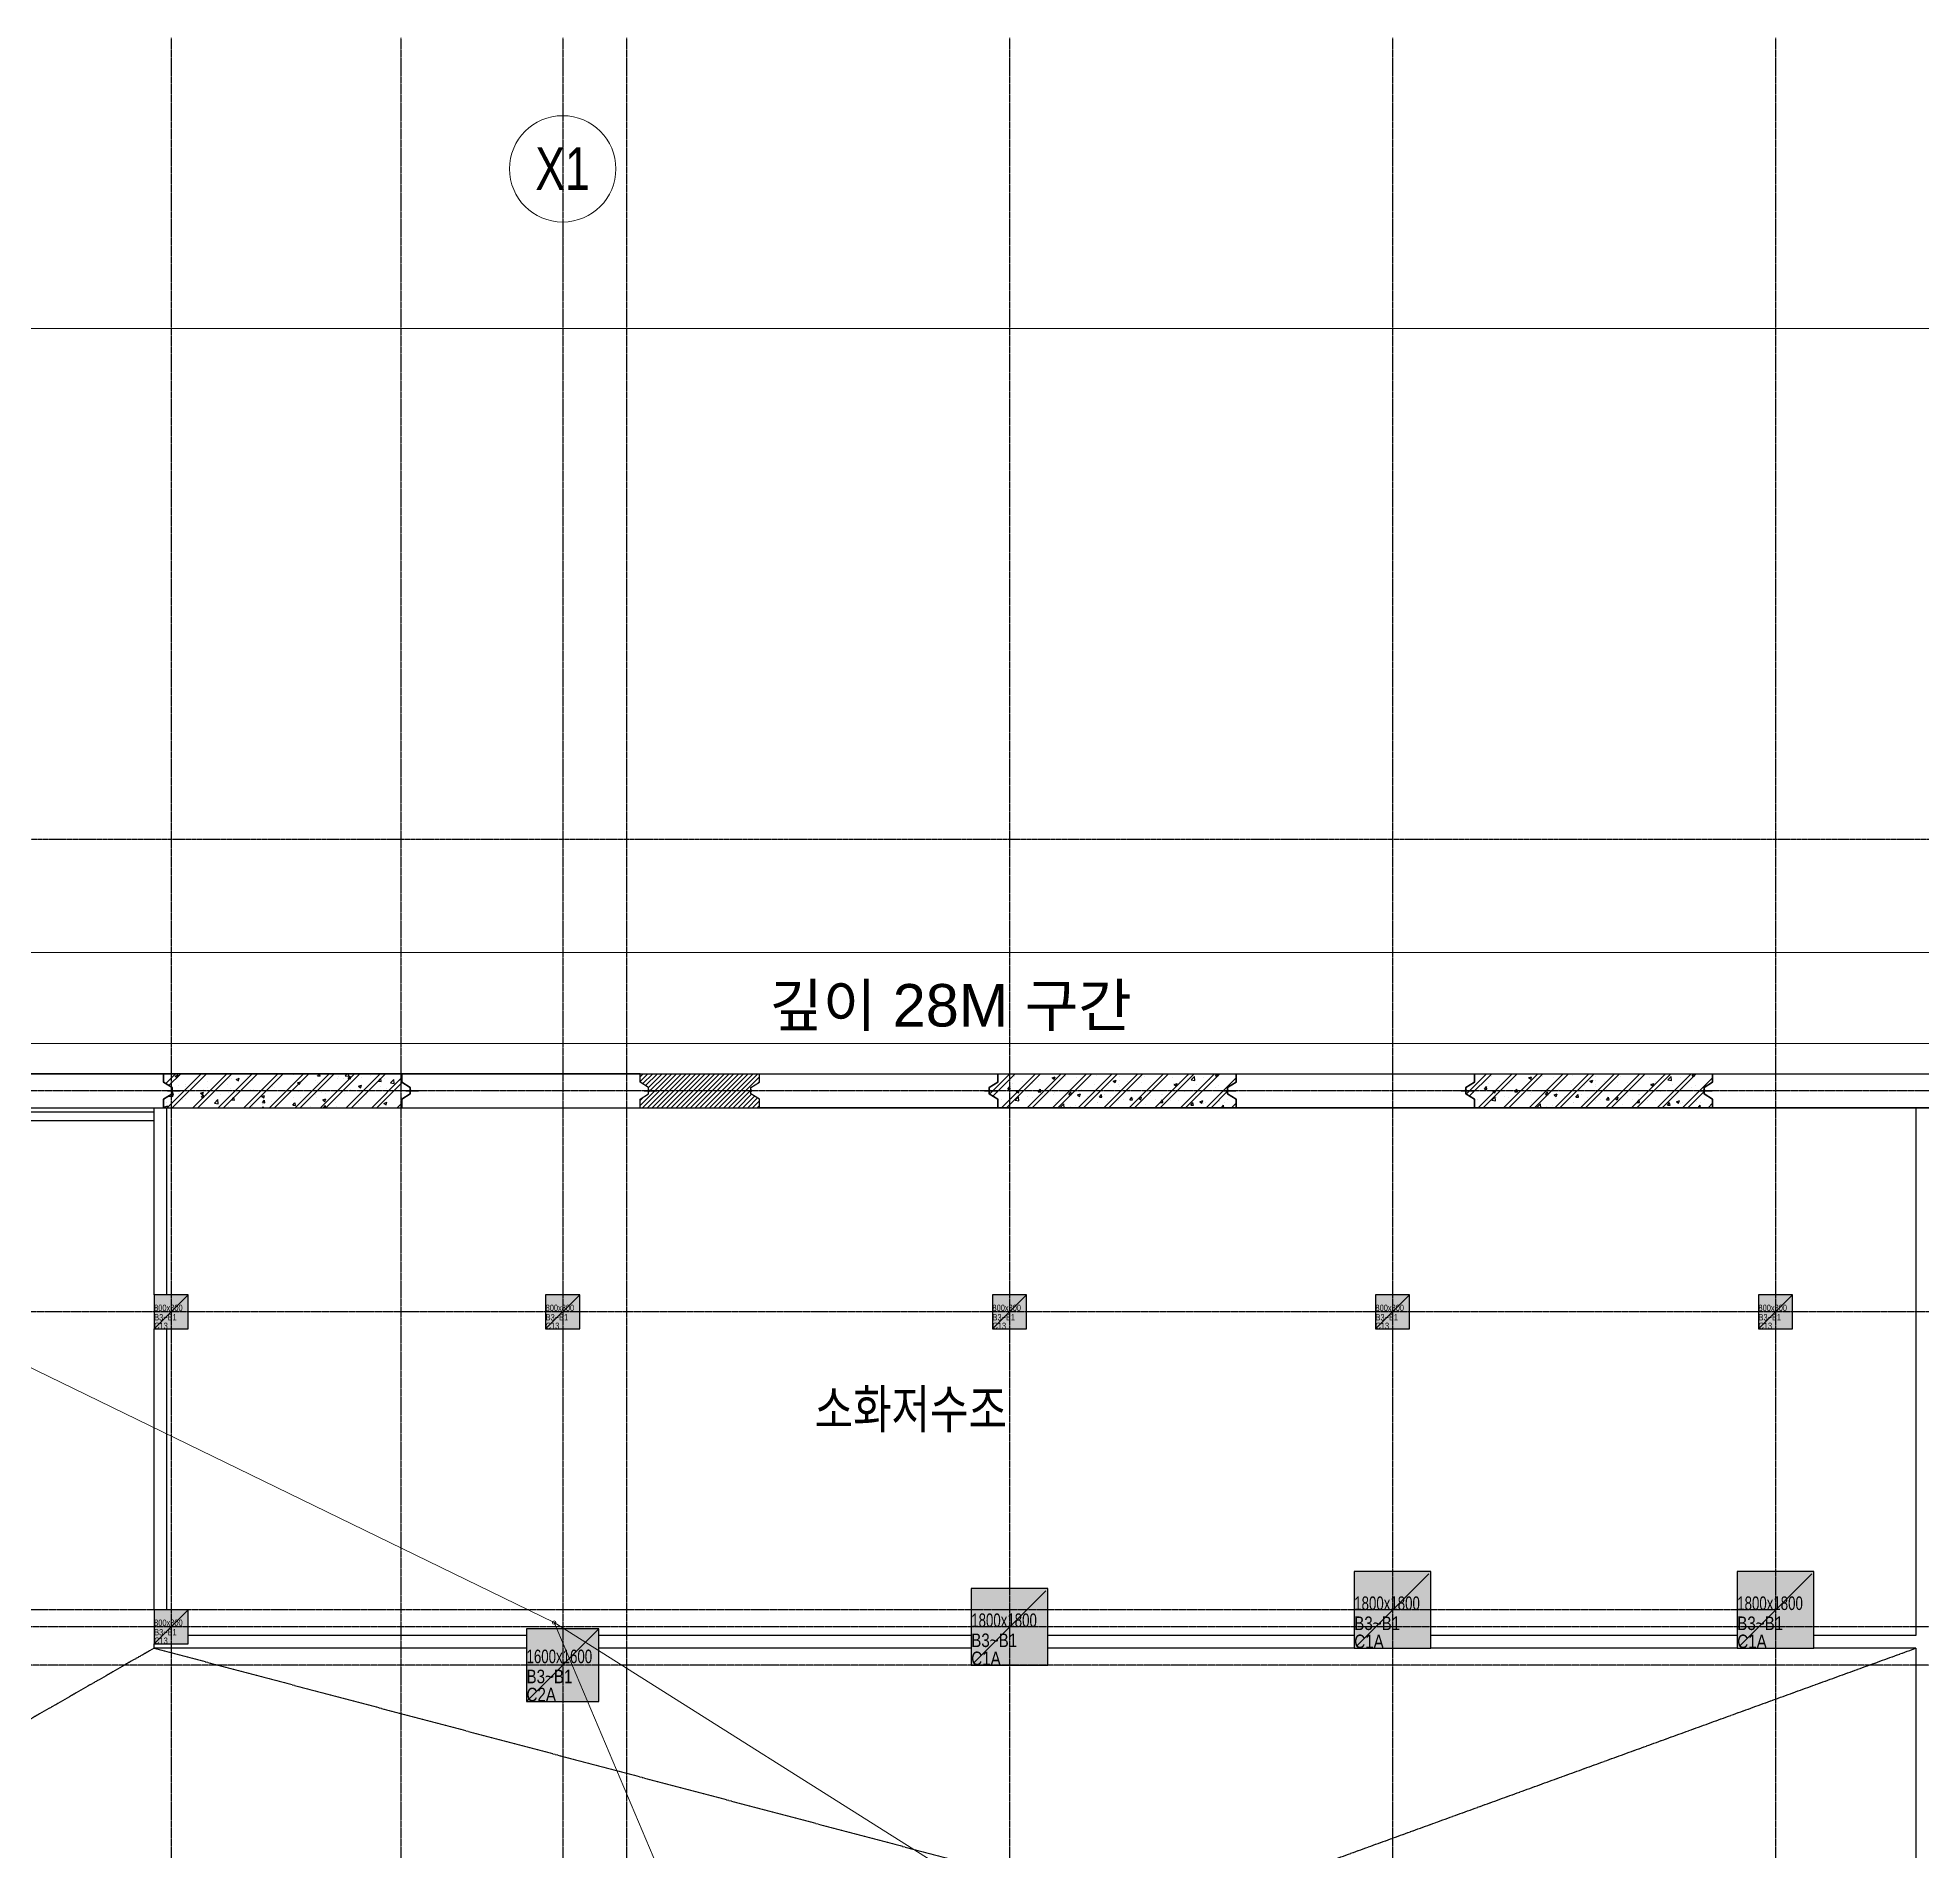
# Model space of a CAD drawing. Header units: millimetres. Extents: x -20379 to 476967, y -520228 to 220376.
# Drawn here: x 260908 to 305194, y -427895 to -385276 of the extents above; entities that cross this region are included whole.
import ezdxf
from ezdxf.enums import TextEntityAlignment as Align

# ---------------------------------------------------------------- set-up
doc = ezdxf.new("R2010")
doc.units = ezdxf.units.MM
doc.header["$MEASUREMENT"] = 0
for name, pattern in [('$0$X-GRID_B3~B1$0$CENTER2', [1.125, 0.75, -0.125, 0.125, -0.125]), ('$0$X-INT-B2$0$CEN', [62, 60, -1, 0, -1]), ('$0$X-SITE$0$ACAD_ISO05W100', [33, 24, -3, 0, -3, 0, -3])]:
    doc.linetypes.add(name, pattern=pattern)
doc.layers.get('Defpoints').update_dxf_attribs({"color": 145, "lineweight": 9})
doc.layers.add('$0$NDC_S_HATCH MATERIAL', color=8, linetype='Continuous', lineweight=9)
for name, color, linetype in [('$0$X-COL-B2$0$A-254', 254, 'Continuous'), ('$0$X-COL-B2$0$A-COL', 2, 'Continuous'), ('$0$X-COL-B2$0$A-CON', 2, 'Continuous'), ('$0$X-DIAPHGRAM Wall PLAN$0$A-COL', 2, 'Continuous'), ('$0$X-DIAPHGRAM Wall PLAN$0$A-HAT', 9, 'Continuous'), ('$0$X-GRID_B3~B1$0$A-CEN1', 1, '$0$X-GRID_B3~B1$0$CENTER2'), ('$0$X-INT-B2$0$A-OPEN1', 1, '$0$X-INT-B2$0$CEN'), ('$0$X-INT-B2$0$A-WALB', 3, 'Continuous'), ('$0$X-SITE$0$A-SITE', 2, '$0$X-SITE$0$ACAD_ISO05W100')]:
    doc.layers.add(name, color=color, linetype=linetype)
doc.styles.add('$0$X-COL-B2$0$Hrtext', font='arial.ttf', dxfattribs={"width": 0.8})
doc.styles.add('$0$X-DIAPHGRAM Wall PLAN$0$Standard', font='arial.ttf')
doc.styles.add('$0$X-GRID_B3~B1$0$Heerim', font='', dxfattribs={"width": 0.8})
doc.styles.add('$0$X-INT-B2$0$Hrtext', font='arial.ttf', dxfattribs={"width": 0.8})
doc.styles.get('$0$X-GRID_B3~B1$0$Heerim').set_extended_font_data('Dotum')

# ---------------------------------------------------------------- blocks, each defined once
blk = doc.blocks.new('$0$258')
at = {"layer": '$0$X-COL-B2$0$A-254'}
h = blk.add_hatch(color=256, dxfattribs=at)
h.dxf.hatch_style = 1
h.paths.add_polyline_path([(362747, -101531), (361947, -101531), (361947, -102331), (362747, -102331)])
h = blk.add_hatch(color=256, dxfattribs=at)
h.dxf.hatch_style = 1
h.paths.add_polyline_path([(371947, -101531), (371147, -101531), (371147, -102331), (371947, -102331)])
h = blk.add_hatch(color=256, dxfattribs=at)
h.dxf.hatch_style = 1
h.paths.add_polyline_path([(382447, -101531), (381647, -101531), (381647, -102331), (382447, -102331)])
h = blk.add_hatch(color=256, dxfattribs=at)
h.dxf.hatch_style = 1
h.paths.add_polyline_path([(391447, -101531), (390647, -101531), (390647, -102331), (391447, -102331)])
h = blk.add_hatch(color=256, dxfattribs=at)
h.dxf.hatch_style = 1
h.paths.add_polyline_path([(400447, -101531), (399647, -101531), (399647, -102331), (400447, -102331)])
h = blk.add_hatch(color=256, dxfattribs=at)
h.dxf.hatch_style = 1
h.paths.add_polyline_path([(391947, -108031), (390147, -108031), (390147, -109831), (391947, -109831)])
h = blk.add_hatch(color=256, dxfattribs=at)
h.dxf.hatch_style = 1
h.paths.add_polyline_path([(400947, -108031), (399147, -108031), (399147, -109831), (400947, -109831)])
h = blk.add_hatch(color=256, dxfattribs=at)
h.dxf.hatch_style = 1
h.paths.add_polyline_path([(382947, -108431), (381147, -108431), (381147, -110231), (382947, -110231)])
h = blk.add_hatch(color=256, dxfattribs=at)
h.dxf.hatch_style = 1
h.paths.add_polyline_path([(362747, -108931), (361947, -108931), (361947, -109731), (362747, -109731)])
h = blk.add_hatch(color=256, dxfattribs=at)
h.dxf.hatch_style = 1
h.paths.add_polyline_path([(372397, -109381), (370697, -109381), (370697, -111081), (372397, -111081)])
at = {"layer": '$0$X-COL-B2$0$A-COL'}
for p, q in [((362747, -101531), (361947, -101531)), ((361947, -101531), (361947, -102331)), ((362747, -102331), (362747, -101531)), ((371947, -101531), (371147, -101531)), ((371147, -101531), (371147, -102331)), ((371947, -102331), (371947, -101531)), ((382447, -101531), (381647, -101531)), ((381647, -101531), (381647, -102331)), ((382447, -102331), (382447, -101531)), ((391447, -101531), (390647, -101531)), ((390647, -101531), (390647, -102331)), ((391447, -102331), (391447, -101531)), ((400447, -101531), (399647, -101531)), ((399647, -101531), (399647, -102331)), ((400447, -102331), (400447, -101531)), ((361947, -102331), (362747, -102331)), ((371147, -102331), (371947, -102331)), ((381647, -102331), (382447, -102331)), ((390647, -102331), (391447, -102331)), ((399647, -102331), (400447, -102331)), ((391947, -108031), (390147, -108031)), ((390147, -108031), (390147, -109831)), ((391947, -109831), (391947, -108031)), ((400947, -108031), (399147, -108031)), ((399147, -108031), (399147, -109831)), ((400947, -109831), (400947, -108031)), ((382947, -108431), (381147, -108431)), ((381147, -108431), (381147, -110231)), ((382947, -110231), (382947, -108431)), ((362747, -108931), (361947, -108931)), ((361947, -108931), (361947, -109731)), ((362747, -109731), (362747, -108931)), ((372397, -109381), (370697, -109381)), ((370697, -109381), (370697, -111081)), ((372397, -111081), (372397, -109381)), ((361947, -109731), (362747, -109731)), ((381147, -110231), (382947, -110231)), ((390147, -109831), (391947, -109831)), ((399147, -109831), (400947, -109831)), ((370697, -111081), (372397, -111081))]:
    blk.add_line(p, q, dxfattribs=at)
at = {"layer": '$0$X-COL-B2$0$A-CON', "ltscale": 10}
for p, q in [((335947, -96331), (513810, -96331)), ((336747, -97131), (513478, -97131)), ((361947, -101531), (361947, -97131)), ((362247, -101531), (362247, -97131)), ((403347, -97131), (403347, -109531)), ((361947, -108931), (361947, -102331)), ((362247, -108931), (362247, -102331)), ((361947, -109831), (361947, -109731)), ((370697, -109531), (362747, -109531)), ((381147, -109531), (372397, -109531)), ((390147, -109531), (382947, -109531)), ((399147, -109531), (391947, -109531)), ((403347, -109531), (400947, -109531)), ((370697, -109831), (361947, -109831)), ((381147, -109831), (372397, -109831)), ((390147, -109831), (382947, -109831)), ((399147, -109831), (391947, -109831)), ((403347, -109831), (400947, -109831)), ((403347, -109831), (403347, -114981))]:
    blk.add_line(p, q, dxfattribs=at)
at = {"layer": '$0$X-DIAPHGRAM Wall PLAN$0$A-COL'}
for p, q in [((335947, -96331), (513810, -96331)), ((336747, -97131), (513478, -97131))]:
    blk.add_line(p, q, dxfattribs=at)
at = {"layer": '$0$X-DIAPHGRAM Wall PLAN$0$A-COL', "ltscale": 0.01}
for p, q in [((362167, -96331), (356567, -96331)), ((367767, -96331), (362167, -96331)), ((362167, -96331), (362167, -96531)), ((362167, -96531), (362167, -96331)), ((367767, -96331), (362167, -96331)), ((362167, -96331), (362167, -96531)), ((362167, -96531), (362367, -96656)), ((362367, -96656), (362167, -96531)), ((362167, -96531), (362367, -96656)), ((373367, -96331), (367767, -96331)), ((367767, -96331), (367767, -96531)), ((367767, -96531), (367767, -96331)), ((367767, -96531), (367767, -96331)), ((367767, -96531), (367967, -96656)), ((367967, -96656), (367767, -96531)), ((367967, -96656), (367767, -96531)), ((373367, -96531), (373367, -96331)), ((373567, -96656), (373367, -96531)), ((375970, -96656), (376170, -96531)), ((376170, -96531), (376170, -96331)), ((376170, -96331), (381770, -96331)), ((381570, -96656), (381770, -96531)), ((381770, -96531), (381570, -96656)), ((381570, -96656), (381770, -96531)), ((381570, -96656), (381770, -96531)), ((381770, -96531), (381770, -96331)), ((381770, -96331), (387370, -96331)), ((381770, -96331), (381770, -96531)), ((381770, -96531), (381770, -96331)), ((381770, -96331), (387370, -96331)), ((381770, -96531), (381770, -96331)), ((381770, -96331), (387370, -96331)), ((387370, -96531), (387170, -96656)), ((387170, -96656), (387370, -96531)), ((387370, -96531), (387170, -96656)), ((387370, -96531), (387170, -96656)), ((387370, -96331), (387370, -96531)), ((387370, -96531), (387370, -96331)), ((387370, -96331), (392970, -96331)), ((387370, -96331), (387370, -96531)), ((387370, -96331), (387370, -96531)), ((392970, -96531), (392770, -96656)), ((392770, -96656), (392970, -96531)), ((392970, -96331), (392970, -96531)), ((392970, -96531), (392970, -96331)), ((392970, -96331), (398570, -96331)), ((398570, -96531), (398370, -96656)), ((398370, -96656), (398570, -96531)), ((398570, -96331), (398570, -96531)), ((398570, -96531), (398570, -96331)), ((398570, -96331), (404170, -96331)), ((362367, -96806), (362167, -96931)), ((362167, -96931), (362367, -96806)), ((362367, -96806), (362167, -96931)), ((362167, -96931), (362167, -97131)), ((362167, -97131), (362167, -96931)), ((362167, -96931), (362167, -97131)), ((362367, -96656), (362367, -96806)), ((362367, -96806), (362367, -96656)), ((362367, -96656), (362367, -96806)), ((367967, -96806), (367767, -96931)), ((367767, -96931), (367967, -96806)), ((367767, -96931), (367967, -96806)), ((367767, -96931), (367767, -97131)), ((367767, -97131), (367767, -96931)), ((367767, -97131), (367767, -96931)), ((367967, -96656), (367967, -96806)), ((367967, -96806), (367967, -96656)), ((367967, -96806), (367967, -96656)), ((373367, -96931), (373567, -96806)), ((373367, -97131), (373367, -96931)), ((373567, -96806), (373567, -96656)), ((375970, -96806), (375970, -96656)), ((376170, -96931), (375970, -96806)), ((376170, -97131), (376170, -96931)), ((381570, -96806), (381570, -96656)), ((381570, -96656), (381570, -96806)), ((381570, -96806), (381570, -96656)), ((381570, -96806), (381570, -96656)), ((381770, -96931), (381570, -96806)), ((381570, -96806), (381770, -96931)), ((381770, -96931), (381570, -96806)), ((381770, -96931), (381570, -96806)), ((381770, -97131), (381770, -96931)), ((381770, -96931), (381770, -97131)), ((381770, -97131), (381770, -96931)), ((381770, -97131), (381770, -96931)), ((387170, -96656), (387170, -96806)), ((387170, -96806), (387170, -96656)), ((387170, -96656), (387170, -96806)), ((387170, -96656), (387170, -96806)), ((387170, -96806), (387370, -96931)), ((387370, -96931), (387170, -96806)), ((387170, -96806), (387370, -96931)), ((387170, -96806), (387370, -96931)), ((387370, -96931), (387370, -97131)), ((387370, -97131), (387370, -96931)), ((387370, -96931), (387370, -97131)), ((387370, -96931), (387370, -97131)), ((392770, -96656), (392770, -96806)), ((392770, -96806), (392770, -96656)), ((392770, -96806), (392970, -96931)), ((392970, -96931), (392770, -96806)), ((392970, -96931), (392970, -97131)), ((392970, -97131), (392970, -96931)), ((398370, -96656), (398370, -96806)), ((398370, -96806), (398370, -96656)), ((398370, -96806), (398570, -96931)), ((398570, -96931), (398370, -96806)), ((398570, -96931), (398570, -97131)), ((398570, -97131), (398570, -96931)), ((356567, -97131), (362167, -97131)), ((362167, -97131), (367767, -97131)), ((362167, -97131), (367767, -97131)), ((367767, -97131), (373367, -97131)), ((381770, -97131), (376170, -97131)), ((387370, -97131), (381770, -97131)), ((387370, -97131), (381770, -97131)), ((387370, -97131), (381770, -97131)), ((392970, -97131), (387370, -97131)), ((398570, -97131), (392970, -97131)), ((404170, -97131), (398570, -97131))]:
    blk.add_line(p, q, dxfattribs=at)
at = {"layer": '$0$X-DIAPHGRAM Wall PLAN$0$A-COL', "ltscale": 50}
for p, q in [((362474, -96731), (362174, -96731)), ((362474, -96731), (362174, -96731)), ((362259, -96731), (362559, -96731)), ((368074, -96731), (367774, -96731)), ((367859, -96731), (368159, -96731)), ((367859, -96731), (368159, -96731)), ((373459, -96731), (373759, -96731)), ((376077, -96731), (375777, -96731)), ((381677, -96731), (381377, -96731)), ((381677, -96731), (381377, -96731)), ((381677, -96731), (381377, -96731)), ((381462, -96731), (381762, -96731)), ((387277, -96731), (386977, -96731)), ((387062, -96731), (387362, -96731)), ((387062, -96731), (387362, -96731)), ((387062, -96731), (387362, -96731)), ((392877, -96731), (392577, -96731)), ((392662, -96731), (392962, -96731)), ((398477, -96731), (398177, -96731)), ((398262, -96731), (398562, -96731))]:
    blk.add_line(p, q, dxfattribs=at)
for centre, start, end in [((362367, -96731), 360, 180), ((362367, -96731), 0, 180), ((362367, -96731), 360, 180), ((362367, -96731), 180, 360), ((362367, -96731), 180, 0), ((362367, -96731), 180, 360), ((367967, -96731), 360, 180), ((367967, -96731), 0, 180), ((367967, -96731), 0, 180), ((367967, -96731), 180, 360), ((367967, -96731), 180, 0), ((367967, -96731), 180, 0), ((373567, -96731), 0, 180), ((373567, -96731), 180, 0), ((375970, -96731), 360, 180), ((375970, -96731), 180, 360), ((381570, -96731), 360, 180), ((381570, -96731), 0, 180), ((381570, -96731), 360, 180), ((381570, -96731), 360, 180), ((381570, -96731), 180, 360), ((381570, -96731), 180, 0), ((381570, -96731), 180, 360), ((381570, -96731), 180, 360), ((387170, -96731), 0, 180), ((387170, -96731), 360, 180), ((387170, -96731), 0, 180), ((387170, -96731), 0, 180), ((387170, -96731), 180, 0), ((387170, -96731), 180, 360), ((387170, -96731), 180, 0), ((387170, -96731), 180, 0), ((392770, -96731), 0, 180), ((392770, -96731), 360, 180), ((392770, -96731), 180, 0), ((392770, -96731), 180, 360), ((398370, -96731), 0, 180), ((398370, -96731), 360, 180), ((398370, -96731), 180, 0), ((398370, -96731), 180, 360)]:
    blk.add_arc(centre, 20, start, end, dxfattribs=at)
at = {"layer": '$0$X-DIAPHGRAM Wall PLAN$0$A-HAT', "linetype": 'Continuous'}
for p, q in [((362218, -96563), (362450, -96331)), ((362251, -97131), (363051, -96331)), ((362294, -96610), (362573, -96331)), ((362374, -97131), (363174, -96331)), ((362439, -96386), (362509, -96359)), ((362439, -96386), (362489, -96419)), ((362489, -96419), (362509, -96359)), ((362713, -96347), (362713, -96347)), ((362853, -97131), (363653, -96331)), ((362975, -97131), (363775, -96331)), ((363192, -96519), (363192, -96519)), ((363454, -97131), (364254, -96331)), ((363519, -96470), (363519, -96470)), ((363576, -97131), (364376, -96331)), ((363711, -96444), (363711, -96444)), ((363769, -96438), (363769, -96438)), ((363876, -96466), (363946, -96439)), ((363876, -96466), (363926, -96499)), ((363926, -96499), (363946, -96439)), ((364055, -97131), (364855, -96331)), ((364148, -96388), (364148, -96388)), ((364177, -97131), (364977, -96331)), ((364224, -96374), (364224, -96374)), ((364261, -96497), (364261, -96497)), ((364656, -97131), (365456, -96331)), ((364686, -96335), (364686, -96335)), ((364778, -97131), (365578, -96331)), ((364844, -96397), (364844, -96397)), ((365220, -96357), (365220, -96357)), ((365257, -97131), (366057, -96331)), ((365314, -96546), (365384, -96519)), ((365363, -96580), (365384, -96519)), ((365379, -97131), (366179, -96331)), ((365750, -96497), (365750, -96497)), ((365754, -96380), (365754, -96380)), ((365777, -96533), (365777, -96533)), ((365787, -96382), (365829, -96331)), ((365787, -96382), (365847, -96387)), ((365847, -96387), (365836, -96331)), ((365858, -97131), (366658, -96331)), ((365980, -97131), (366780, -96331)), ((366027, -96500), (366027, -96500)), ((366255, -96433), (366255, -96433)), ((366288, -96402), (366288, -96402)), ((366406, -96450), (366406, -96450)), ((366435, -96379), (366481, -96331)), ((366435, -96379), (366523, -96393)), ((366459, -97131), (367259, -96331)), ((366504, -96444), (366552, -96387)), ((366504, -96444), (366564, -96450)), ((366524, -96393), (366516, -96331)), ((366564, -96450), (366552, -96387)), ((366581, -97131), (367381, -96331)), ((366775, -96358), (366775, -96358)), ((366822, -96425), (366822, -96425)), ((367038, -96367), (367038, -96367)), ((367060, -97131), (367767, -96424)), ((367182, -97131), (367776, -96537)), ((367221, -96507), (367269, -96450)), ((367221, -96507), (367281, -96512)), ((367281, -96512), (367270, -96450)), ((367288, -96334), (367288, -96334)), ((367355, -96447), (367355, -96447)), ((367502, -96545), (367580, -96464)), ((367591, -96559), (367580, -96464)), ((367631, -96331), (367641, -96337)), ((367641, -96337), (367643, -96331)), ((367678, -96336), (367678, -96336)), ((367719, -96493), (367719, -96493)), ((381576, -96810), (382055, -96331)), ((381652, -96857), (382178, -96331)), ((381857, -97131), (382657, -96331)), ((381979, -97131), (382779, -96331)), ((382162, -96409), (382162, -96409)), ((382361, -96520), (382361, -96520)), ((382458, -97131), (383258, -96331)), ((382580, -97131), (383380, -96331)), ((382696, -96431), (382696, -96431)), ((382739, -96470), (382739, -96470)), ((383046, -96428), (383116, -96402)), ((383046, -96428), (383095, -96462)), ((383059, -97131), (383859, -96331)), ((383096, -96462), (383116, -96402)), ((383100, -96499), (383100, -96499)), ((383181, -97131), (383981, -96331)), ((383230, -96454), (383230, -96454)), ((383371, -96387), (383371, -96387)), ((383553, -96342), (383553, -96342)), ((383619, -96424), (383619, -96424)), ((383621, -96354), (383621, -96354)), ((383660, -97131), (384460, -96331)), ((383764, -96476), (383764, -96476)), ((383782, -97131), (384582, -96331)), ((384087, -96365), (384087, -96365)), ((384132, -96353), (384132, -96353)), ((384261, -97131), (385061, -96331)), ((384298, -96499), (384298, -96499)), ((384383, -97131), (385183, -96331)), ((384483, -96509), (384553, -96482)), ((384483, -96509), (384533, -96542)), ((384533, -96542), (384553, -96482)), ((384621, -96387), (384621, -96387)), ((384626, -96494), (384626, -96494)), ((384831, -96522), (384831, -96522)), ((384862, -97131), (385662, -96331)), ((384984, -97131), (385784, -96331)), ((384998, -96533), (384998, -96533)), ((385154, -96410), (385154, -96410)), ((385209, -96394), (385209, -96394)), ((385463, -97131), (386263, -96331)), ((385585, -97131), (386385, -96331)), ((385629, -96450), (385629, -96450)), ((385658, -96477), (385658, -96477)), ((385688, -96432), (385688, -96432)), ((385879, -96417), (385879, -96417)), ((386032, -96514), (386032, -96514)), ((386064, -97131), (386864, -96331)), ((386163, -96413), (386163, -96413)), ((386186, -97131), (386986, -96331)), ((386222, -96455), (386222, -96455)), ((386258, -96367), (386258, -96367)), ((386314, -96477), (386392, -96396)), ((386314, -96477), (386403, -96491)), ((386403, -96491), (386392, -96396)), ((386615, -96413), (386615, -96413)), ((386665, -97131), (387370, -96426)), ((386683, -96338), (386683, -96338)), ((386756, -96477), (386756, -96477)), ((386888, -96379), (386929, -96331)), ((386888, -96379), (386948, -96384)), ((386948, -96385), (386938, -96331)), ((387290, -96500), (387290, -96500)), ((392776, -96810), (393255, -96331)), ((392852, -96857), (393378, -96331)), ((393057, -97131), (393857, -96331)), ((393179, -97131), (393979, -96331)), ((393362, -96409), (393362, -96409)), ((393561, -96520), (393561, -96520)), ((393658, -97131), (394458, -96331)), ((393780, -97131), (394580, -96331)), ((393896, -96431), (393896, -96431)), ((393939, -96470), (393939, -96470)), ((394246, -96428), (394316, -96402)), ((394246, -96428), (394295, -96462)), ((394259, -97131), (395059, -96331)), ((394296, -96462), (394316, -96402)), ((394300, -96499), (394300, -96499)), ((394381, -97131), (395181, -96331)), ((394430, -96454), (394430, -96454)), ((394571, -96387), (394571, -96387)), ((394753, -96342), (394753, -96342)), ((394819, -96424), (394819, -96424)), ((394821, -96354), (394821, -96354)), ((394860, -97131), (395660, -96331)), ((394964, -96476), (394964, -96476)), ((394982, -97131), (395782, -96331)), ((395287, -96365), (395287, -96365)), ((395332, -96353), (395332, -96353)), ((395461, -97131), (396261, -96331)), ((395498, -96499), (395498, -96499)), ((395583, -97131), (396383, -96331)), ((395683, -96509), (395753, -96482)), ((395683, -96509), (395733, -96542)), ((395733, -96542), (395753, -96482)), ((395821, -96387), (395821, -96387)), ((395826, -96494), (395826, -96494)), ((396031, -96522), (396031, -96522)), ((396062, -97131), (396862, -96331)), ((396184, -97131), (396984, -96331)), ((396198, -96533), (396198, -96533)), ((396354, -96410), (396354, -96410)), ((396409, -96394), (396409, -96394)), ((396663, -97131), (397463, -96331)), ((396785, -97131), (397585, -96331)), ((396829, -96450), (396829, -96450)), ((396858, -96477), (396858, -96477)), ((396888, -96432), (396888, -96432)), ((397079, -96417), (397079, -96417)), ((397232, -96514), (397232, -96514)), ((397264, -97131), (398064, -96331)), ((397363, -96413), (397363, -96413)), ((397386, -97131), (398186, -96331)), ((397422, -96455), (397422, -96455)), ((397458, -96367), (397458, -96367)), ((397514, -96477), (397592, -96396)), ((397514, -96477), (397603, -96491)), ((397603, -96491), (397592, -96396)), ((397815, -96413), (397815, -96413)), ((397865, -97131), (398570, -96426)), ((397883, -96338), (397883, -96338)), ((397956, -96477), (397956, -96477)), ((398088, -96379), (398129, -96331)), ((398088, -96379), (398148, -96384)), ((398148, -96385), (398138, -96331)), ((398490, -96500), (398490, -96500)), ((362298, -96857), (362319, -96836)), ((362298, -96857), (362387, -96871)), ((362343, -96820), (362399, -96825)), ((362367, -96787), (362387, -96763)), ((362367, -96786), (362376, -96776)), ((362387, -96871), (362376, -96776)), ((362399, -96825), (362387, -96763)), ((362508, -96603), (362508, -96603)), ((362512, -96797), (362512, -96797)), ((362624, -96948), (362624, -96948)), ((362674, -96916), (362674, -96916)), ((362675, -96641), (362675, -96641)), ((362686, -96583), (362686, -96583)), ((362887, -96554), (362887, -96554)), ((363036, -96788), (363106, -96762)), ((363036, -96788), (363086, -96822)), ((363056, -96883), (363105, -96825)), ((363056, -96883), (363116, -96888)), ((363086, -96822), (363106, -96762)), ((363095, -96697), (363095, -96697)), ((363116, -96888), (363105, -96825)), ((363179, -96852), (363179, -96852)), ((363209, -96663), (363209, -96663)), ((363256, -96865), (363256, -96865)), ((363365, -97023), (363443, -96941)), ((363454, -97036), (363443, -96941)), ((363506, -96832), (363506, -96832)), ((363678, -96597), (363678, -96597)), ((363699, -96777), (363699, -96777)), ((363743, -96686), (363743, -96686)), ((363774, -96946), (363822, -96888)), ((363774, -96946), (363834, -96951)), ((363834, -96951), (363822, -96888)), ((363885, -96782), (363885, -96782)), ((364212, -96707), (364212, -96707)), ((364277, -96709), (364277, -96709)), ((364473, -96868), (364543, -96842)), ((364473, -96868), (364523, -96902)), ((364491, -97008), (364539, -96951)), ((364516, -96699), (364516, -96699)), ((364523, -96902), (364543, -96842)), ((364551, -97014), (364539, -96951)), ((364705, -96976), (364705, -96976)), ((364717, -96643), (364717, -96643)), ((364767, -96666), (364767, -96666)), ((364810, -96731), (364810, -96731)), ((365145, -96616), (365145, -96616)), ((365225, -96901), (365225, -96901)), ((365237, -96568), (365237, -96568)), ((365314, -96546), (365363, -96580)), ((365344, -96754), (365344, -96754)), ((365386, -96893), (365386, -96893)), ((365514, -96927), (365514, -96927)), ((365738, -96830), (365738, -96830)), ((365764, -96894), (365764, -96894)), ((365878, -96776), (365878, -96776)), ((365910, -96949), (365980, -96922)), ((365910, -96949), (365960, -96982)), ((365960, -96982), (365981, -96922)), ((365969, -96793), (365969, -96793)), ((366143, -96845), (366143, -96845)), ((366243, -96766), (366243, -96766)), ((366412, -96799), (366412, -96799)), ((366553, -96693), (366553, -96693)), ((366751, -96626), (366821, -96599)), ((366751, -96626), (366800, -96660)), ((366762, -96691), (366762, -96691)), ((366774, -96761), (366774, -96761)), ((366792, -96913), (366792, -96913)), ((366800, -96660), (366821, -96599)), ((366946, -96821), (366946, -96821)), ((367025, -96728), (367025, -96728)), ((367136, -96593), (367136, -96593)), ((367264, -96954), (367264, -96954)), ((367276, -96621), (367276, -96621)), ((367375, -96813), (367375, -96813)), ((367404, -96679), (367404, -96679)), ((367479, -96844), (367479, -96844)), ((367502, -96545), (367591, -96559)), ((367769, -96890), (367769, -96890)), ((367781, -96557), (367781, -96557)), ((381753, -96783), (381753, -96783)), ((381847, -96948), (381847, -96948)), ((382006, -96692), (382054, -96635)), ((382006, -96692), (382066, -96697)), ((382066, -96697), (382055, -96635)), ((382069, -96966), (382069, -96966)), ((382081, -96633), (382081, -96633)), ((382098, -96915), (382098, -96915)), ((382110, -96553), (382110, -96553)), ((382178, -96955), (382256, -96874)), ((382178, -96955), (382267, -96968)), ((382205, -96751), (382276, -96724)), ((382205, -96751), (382255, -96784)), ((382255, -96785), (382276, -96724)), ((382267, -96969), (382256, -96874)), ((382286, -96805), (382286, -96805)), ((382293, -96895), (382293, -96895)), ((382476, -96865), (382476, -96865)), ((382582, -96896), (382582, -96896)), ((382594, -96563), (382594, -96563)), ((382724, -96755), (382772, -96697)), ((382724, -96755), (382783, -96760)), ((382783, -96760), (382772, -96698)), ((382820, -96828), (382820, -96828)), ((382876, -96795), (382876, -96795)), ((383087, -96832), (383087, -96832)), ((383108, -96782), (383108, -96782)), ((383354, -96850), (383354, -96850)), ((383358, -96749), (383358, -96749)), ((383441, -96818), (383489, -96760)), ((383441, -96818), (383501, -96823)), ((383459, -96694), (383459, -96694)), ((383501, -96823), (383489, -96760)), ((383607, -96757), (383607, -96757)), ((383643, -96831), (383713, -96804)), ((383643, -96831), (383692, -96865)), ((383692, -96865), (383713, -96804)), ((383699, -96914), (383699, -96914)), ((383737, -96699), (383737, -96699)), ((383888, -96873), (383888, -96873)), ((384042, -96594), (384042, -96594)), ((384120, -96686), (384120, -96686)), ((384158, -96880), (384206, -96823)), ((384158, -96880), (384218, -96886)), ((384218, -96886), (384206, -96823)), ((384282, -96814), (384282, -96814)), ((384356, -96977), (384356, -96977)), ((384368, -96616), (384368, -96616)), ((384422, -96896), (384422, -96896)), ((384613, -96955), (384613, -96955)), ((384619, -96583), (384619, -96583)), ((384625, -96622), (384625, -96622)), ((384734, -96927), (384734, -96927)), ((384865, -96714), (384865, -96714)), ((384875, -96943), (384923, -96886)), ((384875, -96943), (384935, -96948)), ((384935, -96948), (384924, -96886)), ((384955, -96918), (384955, -96918)), ((385080, -96911), (385150, -96884)), ((385080, -96911), (385129, -96945)), ((385130, -96945), (385150, -96884)), ((385133, -96880), (385133, -96880)), ((385145, -96547), (385145, -96547)), ((385365, -96544), (385365, -96544)), ((385366, -96844), (385366, -96844)), ((385448, -96614), (385448, -96614)), ((385489, -96941), (385489, -96941)), ((385593, -97006), (385641, -96949)), ((385616, -96811), (385616, -96811)), ((385652, -97011), (385641, -96949)), ((385646, -96810), (385646, -96810)), ((385830, -96964), (385830, -96964)), ((385899, -96567), (385899, -96567)), ((385920, -96589), (385990, -96562)), ((385920, -96589), (385970, -96622)), ((385970, -96622), (385990, -96562)), ((385995, -96761), (385995, -96761)), ((386023, -96963), (386023, -96963)), ((386151, -96746), (386151, -96746)), ((386413, -96864), (386413, -96864)), ((386433, -96589), (386433, -96589)), ((386517, -96991), (386587, -96964)), ((386557, -96986), (386557, -96986)), ((386567, -97025), (386587, -96964)), ((386627, -96678), (386627, -96678)), ((386670, -96671), (386670, -96671)), ((386787, -97131), (387165, -96753)), ((386877, -96645), (386877, -96645)), ((386967, -96612), (386967, -96612)), ((386997, -96763), (386997, -96763)), ((387172, -96933), (387172, -96933)), ((387184, -96600), (387184, -96600)), ((387256, -96595), (387256, -96595)), ((392953, -96783), (392953, -96783)), ((393047, -96948), (393047, -96948)), ((393206, -96692), (393254, -96635)), ((393206, -96692), (393266, -96697)), ((393266, -96697), (393255, -96635)), ((393269, -96966), (393269, -96966)), ((393281, -96633), (393281, -96633)), ((393298, -96915), (393298, -96915)), ((393310, -96553), (393310, -96553)), ((393378, -96955), (393456, -96874)), ((393378, -96955), (393467, -96968)), ((393405, -96751), (393476, -96724)), ((393405, -96751), (393455, -96784)), ((393455, -96785), (393476, -96724)), ((393467, -96969), (393456, -96874)), ((393486, -96805), (393486, -96805)), ((393493, -96895), (393493, -96895)), ((393676, -96865), (393676, -96865)), ((393782, -96896), (393782, -96896)), ((393794, -96563), (393794, -96563)), ((393924, -96755), (393972, -96697)), ((393924, -96755), (393983, -96760)), ((393983, -96760), (393972, -96698)), ((394020, -96828), (394020, -96828)), ((394076, -96795), (394076, -96795)), ((394287, -96832), (394287, -96832)), ((394308, -96782), (394308, -96782)), ((394554, -96850), (394554, -96850)), ((394558, -96749), (394558, -96749)), ((394641, -96818), (394689, -96760)), ((394641, -96818), (394701, -96823)), ((394659, -96694), (394659, -96694)), ((394701, -96823), (394689, -96760)), ((394807, -96757), (394807, -96757)), ((394843, -96831), (394913, -96804)), ((394843, -96831), (394892, -96865)), ((394892, -96865), (394913, -96804)), ((394899, -96914), (394899, -96914)), ((394937, -96699), (394937, -96699)), ((395088, -96873), (395088, -96873)), ((395242, -96594), (395242, -96594)), ((395320, -96686), (395320, -96686)), ((395358, -96880), (395406, -96823)), ((395358, -96880), (395418, -96886)), ((395418, -96886), (395406, -96823)), ((395482, -96814), (395482, -96814)), ((395556, -96977), (395556, -96977)), ((395568, -96616), (395568, -96616)), ((395622, -96896), (395622, -96896)), ((395813, -96955), (395813, -96955)), ((395819, -96583), (395819, -96583)), ((395825, -96622), (395825, -96622)), ((395934, -96927), (395934, -96927)), ((396065, -96714), (396065, -96714)), ((396075, -96943), (396123, -96886)), ((396075, -96943), (396135, -96948)), ((396135, -96948), (396124, -96886)), ((396155, -96918), (396155, -96918)), ((396280, -96911), (396350, -96884)), ((396280, -96911), (396329, -96945)), ((396330, -96945), (396350, -96884)), ((396333, -96880), (396333, -96880)), ((396345, -96547), (396345, -96547)), ((396565, -96544), (396565, -96544)), ((396566, -96844), (396566, -96844)), ((396648, -96614), (396648, -96614)), ((396689, -96941), (396689, -96941)), ((396793, -97006), (396841, -96949)), ((396816, -96811), (396816, -96811)), ((396852, -97011), (396841, -96949)), ((396846, -96810), (396846, -96810)), ((397030, -96964), (397030, -96964)), ((397099, -96567), (397099, -96567)), ((397120, -96589), (397190, -96562)), ((397120, -96589), (397170, -96622)), ((397170, -96622), (397190, -96562)), ((397195, -96761), (397195, -96761)), ((397223, -96963), (397223, -96963)), ((397351, -96746), (397351, -96746)), ((397613, -96864), (397613, -96864)), ((397633, -96589), (397633, -96589)), ((397717, -96991), (397787, -96964)), ((397757, -96986), (397757, -96986)), ((397767, -97025), (397787, -96964)), ((397827, -96678), (397827, -96678)), ((397870, -96671), (397870, -96671)), ((397987, -97131), (398370, -96749)), ((398077, -96645), (398077, -96645)), ((398167, -96612), (398167, -96612)), ((398197, -96763), (398197, -96763)), ((398372, -96933), (398372, -96933)), ((398384, -96600), (398384, -96600)), ((398456, -96595), (398456, -96595)), ((362196, -97111), (362266, -97084)), ((362196, -97111), (362225, -97131)), ((362245, -96998), (362245, -96998)), ((362250, -97131), (362266, -97084)), ((363365, -97023), (363454, -97036)), ((363687, -97110), (363687, -97110)), ((364200, -97040), (364200, -97040)), ((364220, -97094), (364220, -97094)), ((364253, -97093), (364253, -97093)), ((364488, -97131), (364511, -97107)), ((364491, -97008), (364551, -97013)), ((364504, -97060), (364504, -97060)), ((364513, -97131), (364511, -97107)), ((364803, -96993), (364803, -96993)), ((364882, -97011), (364882, -97011)), ((365208, -97071), (365256, -97014)), ((365208, -97071), (365268, -97076)), ((365268, -97076), (365257, -97014)), ((365626, -97113), (365626, -97113)), ((365928, -97131), (365974, -97076)), ((365984, -97131), (365974, -97076)), ((366209, -97013), (366209, -97013)), ((366231, -97099), (366231, -97099)), ((366750, -97024), (366750, -97024)), ((366762, -97123), (366762, -97123)), ((367140, -97073), (367140, -97073)), ((367348, -97029), (367418, -97002)), ((367348, -97029), (367397, -97062)), ((367397, -97062), (367418, -97002)), ((367661, -97131), (367767, -97025)), ((382532, -97114), (382532, -97114)), ((382862, -97131), (382872, -97127)), ((382871, -97131), (382872, -97127)), ((383116, -97014), (383116, -97014)), ((383245, -97120), (383323, -97039)), ((383245, -97120), (383313, -97131)), ((383334, -97131), (383323, -97039)), ((383474, -97093), (383474, -97093)), ((383595, -97090), (383595, -97090)), ((384105, -97010), (384105, -97010)), ((384108, -97019), (384108, -97019)), ((385247, -97064), (385247, -97064)), ((385593, -97006), (385652, -97011)), ((386139, -97079), (386139, -97079)), ((386310, -97069), (386358, -97011)), ((386310, -97069), (386370, -97074)), ((386370, -97074), (386358, -97011)), ((386364, -97073), (386364, -97073)), ((386517, -96991), (386567, -97025)), ((386614, -97040), (386614, -97040)), ((386658, -97004), (386658, -97004)), ((386993, -96990), (386993, -96990)), ((387028, -97131), (387075, -97074)), ((387086, -97131), (387075, -97074)), ((387091, -97008), (387091, -97008)), ((387266, -97131), (387370, -97027)), ((393732, -97114), (393732, -97114)), ((394062, -97131), (394072, -97127)), ((394071, -97131), (394072, -97127)), ((394316, -97014), (394316, -97014)), ((394445, -97120), (394523, -97039)), ((394445, -97120), (394513, -97131)), ((394534, -97131), (394523, -97039)), ((394674, -97093), (394674, -97093)), ((394795, -97090), (394795, -97090)), ((395305, -97010), (395305, -97010)), ((395308, -97019), (395308, -97019)), ((396447, -97064), (396447, -97064)), ((396793, -97006), (396852, -97011)), ((397339, -97079), (397339, -97079)), ((397510, -97069), (397558, -97011)), ((397510, -97069), (397570, -97074)), ((397570, -97074), (397558, -97011)), ((397564, -97073), (397564, -97073)), ((397717, -96991), (397767, -97025)), ((397814, -97040), (397814, -97040)), ((397858, -97004), (397858, -97004)), ((398193, -96990), (398193, -96990)), ((398228, -97131), (398275, -97074)), ((398286, -97131), (398275, -97074)), ((398291, -97008), (398291, -97008)), ((398466, -97131), (398570, -97027))]:
    blk.add_line(p, q, dxfattribs=at)
at = {"layer": '$0$X-DIAPHGRAM Wall PLAN$0$A-HAT', "linetype": 'Continuous', "ltscale": 500}
for p, q in [((373367, -96403), (373438, -96331)), ((373367, -96515), (373551, -96331)), ((373367, -97076), (374112, -96331)), ((373424, -97131), (374224, -96331)), ((373426, -96568), (373663, -96331)), ((373495, -96611), (373775, -96331)), ((373537, -97131), (374337, -96331)), ((373564, -96654), (373888, -96331)), ((373567, -96764), (374000, -96331)), ((373649, -97131), (374449, -96331)), ((373761, -97131), (374561, -96331)), ((373873, -97131), (374673, -96331)), ((373986, -97131), (374786, -96331)), ((374098, -97131), (374898, -96331)), ((374210, -97131), (375010, -96331)), ((374322, -97131), (375122, -96331)), ((374435, -97131), (375235, -96331)), ((374547, -97131), (375347, -96331)), ((374659, -97131), (375459, -96331)), ((374771, -97131), (375571, -96331)), ((374884, -97131), (375684, -96331)), ((374996, -97131), (375796, -96331)), ((375108, -97131), (375908, -96331)), ((375220, -97131), (376020, -96331)), ((375333, -97131), (376133, -96331)), ((375445, -97131), (376170, -96406)), ((376136, -96551), (376170, -96518)), ((373367, -96964), (373455, -96875)), ((375557, -97131), (375951, -96737)), ((375669, -97131), (375985, -96815)), ((375782, -97131), (376054, -96858)), ((375894, -97131), (376123, -96902)), ((376006, -97131), (376170, -96967)), ((376118, -97131), (376170, -97080))]:
    blk.add_line(p, q, dxfattribs=at)
at = {"layer": '$0$X-GRID_B3~B1$0$A-CEN1', "ltscale": 10}
for p, q in [((362347, -71986), (362347, -206938)), ((367747, -71986), (367747, -158431)), ((371547, -71986), (371547, -158431)), ((373047, -71986), (373047, -206938)), ((382047, -71986), (382047, -206938)), ((391047, -71986), (391047, -206938)), ((400047, -71986), (400047, -206938)), ((565437, -96731), (324908, -96731)), ((421995, -101931), (342780, -101931)), ((400047, -108931), (324908, -108931)), ((425347, -109331), (324908, -109331)), ((425347, -110231), (324908, -110231))]:
    blk.add_line(p, q, dxfattribs=at)
at = {"layer": '$0$X-INT-B2$0$A-OPEN1'}
for p, q in [((361947, -109831), (339997, -122431)), ((361947, -109831), (399712, -119831)), ((368647, -122431), (403347, -109831))]:
    blk.add_line(p, q, dxfattribs=at)
at = {"layer": '$0$X-INT-B2$0$A-WALB', "ltscale": 10}
for p, q in [((339997, -97231), (361947, -97231)), ((339997, -97431), (361947, -97431))]:
    blk.add_line(p, q, dxfattribs=at)
at = {"layer": '$0$X-SITE$0$A-SITE'}
blk.add_line((526389, -90828), (333547, -90831), dxfattribs=at)
for q in [(371547, -77318), (371547, -76818)]:
    blk.add_line((371547, -76318), q)
blk.add_circle((371547, -75068), 1250)
at = {"layer": 'Defpoints'}
for p, q in [((335847, -78818), (554247, -78818)), ((371347, -109231), (333547, -90831)), ((451307, -93481), (325307, -93481)), ((362747, -101531), (361947, -102331)), ((371947, -101531), (371147, -102331)), ((382447, -101531), (381647, -102331)), ((391447, -101531), (390647, -102331)), ((400447, -101531), (399647, -102331)), ((382897, -108481), (381197, -110181)), ((391897, -108081), (390197, -109781)), ((400897, -108081), (399197, -109781)), ((362747, -108931), (361947, -109731)), ((372397, -109381), (370697, -111081)), ((371347, -109231), (377147, -122931)), ((371347, -109231), (411147, -134331))]:
    blk.add_line(p, q, dxfattribs=at)
at = {"layer": 'Defpoints', "color": 30}
blk.add_line((426082, -95624), (335239, -95624), dxfattribs=at)
at = {"layer": 'Defpoints'}
blk.add_circle((371347, -109231), 40, dxfattribs=at)
at = {"style": '$0$X-GRID_B3~B1$0$Heerim', "width": 0.8}
for p in [(336345, -75064), (371545, -75064), (419545, -75064), (470745, -75064), (553745, -75064)]:
    blk.add_attdef('NO', text='', height=1000, dxfattribs=at).set_placement(p, align=Align.MIDDLE_CENTER)
for p in [(573015, -105332), (573015, -115032), (573015, -121932), (573015, -130632), (573015, -139932)]:
    blk.add_attdef('NO', text='', height=1000, rotation=90, dxfattribs=at).set_placement(p, align=Align.MIDDLE_CENTER)
at = {"layer": 'Defpoints', "color": 30, "style": '$0$X-DIAPHGRAM Wall PLAN$0$Standard'}
blk.add_text('\\M+3B1ED\\M+3C0CC 28M \\M+3B1B8\\M+3B0A3', height=1000, dxfattribs=at).set_placement((380661, -95524), align=Align.BOTTOM_CENTER)
at = {"layer": 'Defpoints', "style": '$0$X-COL-B2$0$Hrtext'}
for s, height, width, p in [('800x800', 150, 0.8, (361947, -101909)), ('800x800', 150, 0.8, (371147, -101909)), ('800x800', 150, 0.8, (381647, -101909)), ('800x800', 150, 0.8, (390647, -101909)), ('800x800', 150, 0.8, (399647, -101909)), ('B3~B1', 150, 0.8, (361947, -102131)), ('B3~B1', 150, 0.8, (371147, -102131)), ('B3~B1', 150, 0.8, (381647, -102131)), ('B3~B1', 150, 0.8, (390647, -102131)), ('B3~B1', 150, 0.8, (399647, -102131)), ('1800x1800', 318.8, 0.7, (390147, -108935)), ('1800x1800', 318.8, 0.7, (399147, -108935)), ('800x800', 150, 0.8, (361947, -109309)), ('B3~B1', 150, 0.8, (361947, -109531)), ('1800x1800', 318.8, 0.7, (381147, -109335)), ('B3~B1', 318.8, 0.8, (390147, -109406)), ('B3~B1', 318.8, 0.8, (399147, -109406)), ('B3~B1', 318.8, 0.8, (381147, -109806)), ('1600x1600', 318.8, 0.7, (370697, -110185)), ('B3~B1', 318.8, 0.8, (370697, -110656))]:
    blk.add_text(s, height=height, dxfattribs=dict(at, width=width)).set_placement(p)
at = {"layer": 'Defpoints', "color": 6, "style": '$0$X-COL-B2$0$Hrtext', "width": 0.8}
for s, height, p in [('C13', 150, (361947, -102331)), ('C13', 150, (371147, -102331)), ('C13', 150, (381647, -102331)), ('C13', 150, (390647, -102331)), ('C13', 150, (399647, -102331)), ('C13', 150, (361947, -109731)), ('C1A', 318.8, (390147, -109831)), ('C1A', 318.8, (399147, -109831)), ('C1A', 318.8, (381147, -110231)), ('C2A', 318.8, (370697, -111081))]:
    blk.add_text(s, height=height, dxfattribs=at).set_placement(p)
at = {"layer": 'Defpoints', "style": '$0$X-INT-B2$0$Hrtext', "width": 0.8}
blk.add_text('\\M+3BCD2\\M+3C8AD\\M+3C0FA\\M+3BCF6\\M+3C1B6', height=900, dxfattribs=at).set_placement((379728, -104212), align=Align.MIDDLE_CENTER)

msp = doc.modelspace()

# ---------------------------------------------------------------- block references
at = {"layer": '$0$NDC_S_HATCH MATERIAL'}
ref = msp.add_blockref('$0$258', (-98302, -313290), dxfattribs=at)
ref.add_attrib('NO', 'X1', dxfattribs={"layer": '0', "height": 1000, "style": '$0$X-GRID_B3~B1$0$Heerim', "width": 0.8}).set_placement((273243, -388353), align=Align.MIDDLE_CENTER)

doc.saveas('drawing.dxf')
